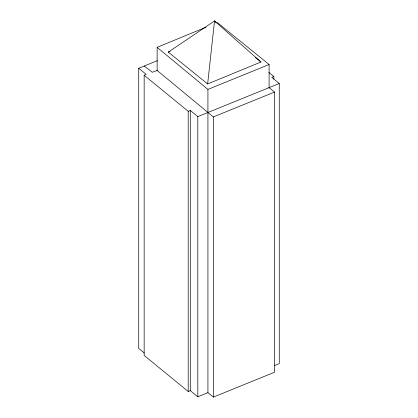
<?xml version="1.0" encoding="UTF-8"?>
<svg xmlns="http://www.w3.org/2000/svg" width="418" height="418" viewBox="0 0 418 418"><rect width="100%" height="100%" fill="white"/><g stroke="black" fill="none" stroke-linecap="round" stroke-linejoin="round"><path stroke-width="0.63" d="M207.641 83.945L214.533 20.942L168.282 52.109L207.641 83.945L260.973 62.005L214.533 20.942M157.137 70.83L157.137 47.349L205.86 27.243M168.282 52.109L170.079 51.367M269.103 87.628L274.516 92.07L274.516 372.245L213.358 397.1L207.929 392.68L197.813 396.792L190.294 390.642L188.204 391.488L144.158 355.425L144.158 75.25L146.232 74.399L138.729 68.259L157.471 60.641M157.137 47.349L207.929 89.395L269.103 64.518L269.103 87.999M274.485 365.614L279.271 363.665L279.271 83.49L197.813 116.612L190.294 110.467L188.204 111.313L144.158 75.25M273.858 79.106L273.858 76.494L271.752 77.346L279.271 83.49M144.22 66.028L152.309 72.262L157.137 70.454L213.358 116.925L274.516 92.07M255.419 57.517L260.973 62.005M217.287 22.53L269.103 64.518M144.231 352.938L138.729 348.44L138.729 68.259M268.847 72.398L273.858 76.494M214.638 20.9L216.184 22.964M213.358 116.925L213.358 397.1M207.929 89.395L207.929 392.68M197.813 116.612L197.813 396.792M190.294 110.467L190.294 390.642M188.204 111.313L188.204 391.488"/></g></svg>
